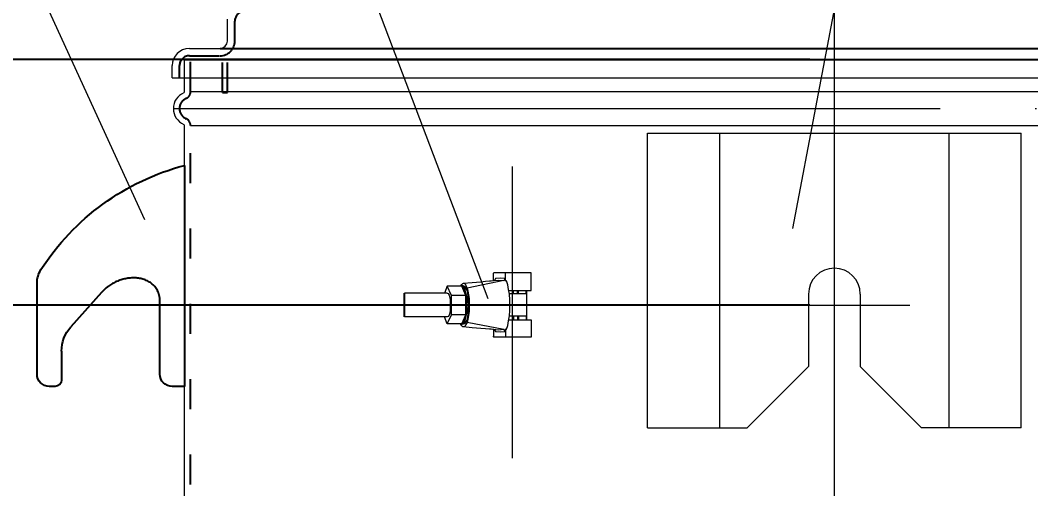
# Model space of a CAD drawing. Header units: millimetres. Extents: x 89051 to 218395, y -330386 to -125649.
# Drawn here: x 99114.6 to 99525.8, y -132892.8 to -132702 of the extents above; entities that cross this region are included whole.
import ezdxf

# ---------------------------------------------------------------- set-up
doc = ezdxf.new("R2010")
doc.units = ezdxf.units.MM
doc.header["$LTSCALE"] = 13
for name, pattern in [('1 实线', [0]), ('ACAD_ISO03W100', [1.18, 0.47, -0.71]), ('ACAD_ISO04W100', [30, 24, -3, 0, -3]), ('CENTER', [50.8, 31.75, -6.35, 6.35, -6.35])]:
    doc.linetypes.add(name, pattern=pattern)
doc.layers.get('0').update_dxf_attribs({"color": 1, "linetype": 'CENTER'})
for name, color, linetype in [('CORE', 5, 'Continuous'), ('PDF_Visible (ANSI)', 7, 'Continuous'), ('PDF_Visible Narrow (ANSI)', 7, 'Continuous'), ('几何体', 7, 'Continuous'), ('粗实线', 4, 'Continuous')]:
    doc.layers.add(name, color=color, linetype=linetype)
doc.layers.add('标注、文本', color=3, linetype='Continuous', lineweight=25)
doc.layers.add('铁心', color=3, linetype='Continuous', lineweight=0)
doc.styles.get("Standard").update_dxf_attribs({"font": 'gbenor.shx', "bigfont": 'gbcbig.shx'})
doc.dimstyles.new('1-15', dxfattribs={"dimscale": 20, "dimtxt": 3.5, "dimasz": 2, "dimexe": 1.5, "dimexo": 0.5, "dimgap": 0.5, "dimtad": 1, "dimtoh": 1, "dimdec": 1, "dimdsep": 46, "dimtxsty": 'Standard', "dimcen": 2.5, "dimclrd": 3, "dimclre": 3, "dimclrt": 3, "dimadec": 0, "dimazin": 2, "dimtfac": 1, "dimtdec": 1, "dimtmove": 0, "dimatfit": 2, "dimfxl": 1, "dimarcsym": 0})

# ---------------------------------------------------------------- blocks, each defined once
blk = doc.blocks.new('*D586')
at = {"layer": 'Defpoints', "color": 0, "transparency": 16777216}
for p in [(99445.89, -132717.98), (99058.37, -132817.98), (99445.89, -132817.98)]:
    blk.add_point(p, dxfattribs=at)
at = {"layer": '标注、文本', "color": 3, "lineweight": -2, "transparency": 16777216}
for p, q in [((99435.89, -132717.98), (99028.37, -132717.98)), ((99058.37, -132757.98), (99058.37, -132777.98)), ((99435.89, -132817.98), (99028.37, -132817.98))]:
    blk.add_line(p, q, dxfattribs=at)
at = {"layer": '标注、文本', "color": 3, "transparency": 16777216}
for points in [[(99051.7, -132757.98), (99065.04, -132757.98), (99058.37, -132717.98)], [(99051.7, -132777.98), (99065.04, -132777.98), (99058.37, -132817.98)]]:
    blk.add_solid(points, dxfattribs=at)
at = {"layer": '标注、文本', "color": 3, "transparency": 16777216, "insert": (99013.37, -132758.79), "char_height": 70, "attachment_point": 5, "rotation": 90}
blk.add_mtext('100', dxfattribs=at)
blk = doc.blocks.new('*D588')
at = {"layer": 'Defpoints', "color": 0, "transparency": 16777216}
for p in [(99445.89, -132817.98), (99059.9, -133367.98), (99445.89, -133367.98)]:
    blk.add_point(p, dxfattribs=at)
at = {"layer": '标注、文本', "color": 3, "lineweight": -2, "transparency": 16777216}
for p, q in [((99435.89, -132817.98), (99029.9, -132817.98)), ((99059.9, -132857.98), (99059.9, -133327.98)), ((99435.89, -133367.98), (99029.9, -133367.98))]:
    blk.add_line(p, q, dxfattribs=at)
at = {"layer": '标注、文本', "color": 3, "transparency": 16777216}
for points in [[(99053.24, -132857.98), (99066.57, -132857.98), (99059.9, -132817.98)], [(99053.24, -133327.98), (99066.57, -133327.98), (99059.9, -133367.98)]]:
    blk.add_solid(points, dxfattribs=at)
at = {"layer": '标注、文本', "color": 3, "transparency": 16777216, "insert": (99014.9, -133092.98), "char_height": 70, "attachment_point": 5, "rotation": 90}
blk.add_mtext('550', dxfattribs=at)
blk = doc.blocks.new('WERWEF')
at = {"layer": '几何体'}
for p, q in [((96038.29, -127762.98), (96038.29, -127852.98)), ((96098.29, -127847.98), (96098.29, -127810.85)), ((96072.03, -127814.69), (96084.51, -127828.72)), ((96048.29, -127847.98), (96048.29, -127818.01)), ((96088.29, -127838.69), (96088.29, -127850.32)), ((96038.29, -127852.98), (96043.29, -127852.98)), ((96090.95, -127852.98), (96093.29, -127852.98))]:
    blk.add_line(p, q, dxfattribs=at)
for centre, radius, start, end in [((96012.67, -127859.65), 100, 32.8347, 75.1544), ((96088.29, -127810.85), 10, 0, 32.8347), ((96073.29, -127838.69), 15, 0, 41.6335), ((96043.29, -127847.98), 5, 270, 0), ((96093.29, -127847.98), 5, 270, 0), ((96090.95, -127850.32), 2.66, 180, 270)]:
    blk.add_arc(centre, radius, start, end, dxfattribs=at)
blk.add_open_spline([(96048.29, -127818.01), (96048.3, -127817.91), (96048.3, -127817.71), (96048.31, -127817.41), (96048.34, -127817.11), (96048.37, -127816.81), (96048.41, -127816.52), (96048.46, -127816.23), (96048.52, -127815.95), (96048.6, -127815.66), (96048.68, -127815.38), (96048.77, -127815.11), (96048.86, -127814.83), (96048.97, -127814.56), (96049.31, -127813.81), (96050.02, -127812.63), (96051.35, -127811.26), (96052.95, -127810.17), (96054.7, -127809.42), (96056.57, -127808.94), (96058.46, -127808.75), (96060.38, -127808.8), (96062.26, -127809.07), (96064.12, -127809.56), (96065.9, -127810.23), (96067.6, -127811.09), (96068.89, -127811.91), (96069.81, -127812.6), (96070.41, -127813.09), (96070.98, -127813.6), (96071.52, -127814.13), (96071.86, -127814.5), (96072.03, -127814.69)], degree=3, knots=[0, 0, 0, 0, 0.0099647, 0.0198382, 0.0296306, 0.039352, 0.049013, 0.0586242, 0.0681964, 0.0777406, 0.0872678, 0.0967892, 0.1063158, 0.1158588, 0.1254292, 0.1874089, 0.2504274, 0.3118188, 0.3757232, 0.4369472, 0.5005615, 0.5621646, 0.6253926, 0.6874144, 0.75015, 0.8124521, 0.8745483, 0.9000528, 0.9253008, 0.950341, 0.9752238, 1, 1, 1, 1], dxfattribs=at)

msp = doc.modelspace()

# ---------------------------------------------------------------- linework, layer by layer
at = {"color": 7, "linetype": '1 实线', "lineweight": 0}
for p, q in [((99198.89, -132710.48), (99198.89, -132701.62)), ((99183.39, -132713.48), (99195.89, -132713.48)), ((99181.39, -132731.11), (99181.39, -132717.98)), ((99176.39, -132725.48), (99176.39, -132720.48)), ((99176.39, -132725.48), (99179.39, -132725.48)), ((99179.39, -132725.48), (99715.39, -132725.48)), ((99707.89, -132731.11), (99183.89, -132731.11)), ((99181.39, -133473.99), (99181.39, -132744.85)), ((99183.89, -132744.85), (99707.89, -132744.85)), ((99369.89, -132747.98), (99521.9, -132747.98)), ((99369.89, -132867.98), (99369.89, -132747.98)), ((99399.22, -132867.98), (99399.22, -132747.98)), ((99492.57, -132867.98), (99492.57, -132747.98)), ((99521.9, -132867.98), (99521.9, -132747.98)), ((99435.39, -132813.48), (99435.39, -132842.98)), ((99456.39, -132813.48), (99456.39, -132842.98)), ((99410.39, -132867.98), (99435.39, -132842.98)), ((99481.39, -132867.98), (99456.39, -132842.98)), ((99369.89, -132867.98), (99410.39, -132867.98)), ((99369.89, -132867.98), (99410.39, -132867.98)), ((99521.9, -132867.98), (99481.39, -132867.98)), ((99521.9, -132867.98), (99481.39, -132867.98))]:
    msp.add_line(p, q, dxfattribs=at)
for centre, radius, start, end in [((99195.89, -132710.48), 3, 270, 0), ((99195.89, -132710.48), 3, 270, 0), ((99183.39, -132720.48), 7, 90, 180), ((99183.89, -132737.98), 7, 113.5782, 246.4218), ((99180.89, -132731.11), 0.5, 293.5782, 0), ((99180.89, -132744.85), 0.5, 0, 66.4218), ((99180.89, -132744.85), 0.5, 0, 66.4218), ((99445.89, -132813.48), 10.5, 0, 180)]:
    msp.add_arc(centre, radius, start, end, dxfattribs=at)
at = {"layer": 'CORE', "color": 0, "linetype": 'ByBlock'}
msp.add_line((99270.95, -132822.82), (99270.95, -132813.14), dxfattribs=at)
at = {"layer": 'PDF_Visible (ANSI)', "lineweight": 13}
for points in [[(99307.2, -132805.32), (99307.2, -132805.01), (99307.36, -132804.85)], [(99311.73, -132807.2), (99312.04, -132808.29), (99312.04, -132804.85), (99307.36, -132804.85)], [(99322.51, -132812.04), (99322.51, -132804.85), (99312.04, -132804.85)], [(99293.76, -132810.32), (99294.23, -132809.54), (99294.7, -132809.23), (99295.17, -132809.07), (99295.64, -132809.39), (99295.95, -132810.01), (99296.42, -132811.1)], [(99294.86, -132809.07), (99298.45, -132808.76), (99302.04, -132808.45), (99303.92, -132808.29), (99305.48, -132808.14), (99306.26, -132808.14), (99306.89, -132807.98), (99307.36, -132807.98), (99307.36, -132807.98)], [(99311.42, -132807.98), (99296.42, -132811.1), (99296.73, -132812.2), (99297.04, -132813.76), (99297.2, -132815.32), (99297.2, -132817.04), (99297.2, -132818.92), (99297.2, -132820.64), (99297.04, -132822.2), (99296.73, -132823.76), (99296.42, -132825.01)], [(99307.04, -132807.98), (99307.2, -132807.98)], [(99307.2, -132807.98), (99307.2, -132805.32)], [(99307.98, -132807.2), (99307.82, -132807.51), (99307.67, -132807.67), (99307.51, -132807.82), (99307.2, -132807.98)], [(99311.42, -132807.98), (99311.57, -132807.82), (99311.73, -132807.67), (99311.73, -132807.2)], [(99312.51, -132808.14), (99312.04, -132808.29)], [(99312.51, -132827.82), (99312.98, -132826.26), (99313.29, -132824.39), (99313.61, -132822.35), (99313.76, -132820.17), (99313.76, -132817.98), (99313.76, -132815.79), (99313.61, -132813.6), (99313.29, -132811.57), (99312.98, -132809.7), (99312.51, -132808.14)], [(99288.29, -132813.14), (99288.76, -132813.29), (99289.07, -132813.92), (99289.39, -132814.85), (99289.54, -132815.95), (99289.54, -132817.35), (99289.54, -132818.6), (99289.54, -132820.01), (99289.39, -132821.26), (99289.07, -132822.04), (99288.76, -132822.67), (99288.29, -132822.82), (99270.95, -132822.82)], [(99288.29, -132813.14), (99270.95, -132813.14)], [(99295.95, -132814.07), (99294.23, -132810.32), (99288.29, -132810.32), (99287.2, -132813.14)], [(99295.95, -132821.89), (99295.95, -132814.07), (99290.01, -132814.07), (99288.29, -132810.32)], [(99293.92, -132825.64), (99294.39, -132825.79), (99294.86, -132825.64), (99295.32, -132825.17), (99295.64, -132824.23), (99295.95, -132822.98), (99296.26, -132821.42), (99296.42, -132819.7), (99296.42, -132817.98), (99296.42, -132816.26), (99296.26, -132814.54), (99295.95, -132812.98), (99295.64, -132811.73), (99295.32, -132810.79), (99294.86, -132810.32), (99294.39, -132810.17), (99293.92, -132810.32)], [(99294.23, -132810.32), (99294.54, -132810.48), (99295.01, -132810.95), (99295.32, -132811.73), (99295.64, -132812.82), (99295.95, -132814.07), (99296.11, -132815.64), (99296.11, -132817.2), (99296.11, -132818.76), (99296.11, -132820.32), (99295.95, -132821.89), (99295.64, -132823.14), (99295.32, -132824.23), (99295.01, -132825.01), (99294.54, -132825.48), (99294.23, -132825.64)], [(99295.01, -132810.17), (99295.48, -132810.32), (99295.79, -132810.95), (99296.26, -132811.89), (99296.57, -132813.14), (99296.73, -132814.54), (99296.89, -132816.26), (99297.04, -132817.98), (99296.89, -132819.7), (99296.73, -132821.42), (99296.57, -132822.82), (99296.26, -132824.07), (99295.79, -132825.01), (99295.48, -132825.64), (99295.01, -132825.79), (99294.39, -132825.79)], [(99295.01, -132810.17), (99294.39, -132810.17)], [(99313.45, -132812.04), (99322.51, -132812.04)], [(99315.32, -132813.45), (99315.32, -132812.04)], [(99316.89, -132813.45), (99316.89, -132812.04)], [(99317.36, -132813.45), (99317.36, -132812.04)], [(99320.48, -132813.45), (99320.48, -132812.04)], [(99320.64, -132812.04), (99320.64, -132823.92)], [(99294.23, -132825.64), (99295.95, -132821.89), (99290.01, -132821.89), (99290.01, -132814.07)], [(99320.48, -132813.45), (99313.45, -132813.45)], [(99294.23, -132825.64), (99288.29, -132825.64), (99287.2, -132822.82)], [(99288.29, -132825.64), (99290.01, -132821.89)], [(99296.42, -132825.01), (99295.95, -132825.95), (99295.64, -132826.57), (99295.17, -132826.89), (99294.7, -132826.89), (99294.23, -132826.42), (99293.76, -132825.64)], [(99311.42, -132827.98), (99296.42, -132825.01)], [(99320.48, -132822.51), (99313.45, -132822.51)], [(99313.45, -132823.92), (99322.51, -132823.92), (99322.51, -132831.1)], [(99315.32, -132822.51), (99315.32, -132823.92)], [(99316.89, -132822.51), (99316.89, -132823.92)], [(99317.36, -132822.51), (99317.36, -132823.92)], [(99320.48, -132822.51), (99320.48, -132823.92)], [(99307.36, -132827.98), (99306.89, -132827.98), (99306.26, -132827.82), (99305.48, -132827.82), (99303.92, -132827.67), (99302.04, -132827.51), (99298.45, -132827.2), (99294.86, -132826.89)], [(99307.2, -132827.98), (99307.04, -132827.98)], [(99307.2, -132827.98), (99307.2, -132830.64)], [(99307.2, -132827.98), (99307.51, -132828.14), (99307.67, -132828.29), (99307.98, -132828.76)], [(99312.04, -132827.67), (99312.04, -132831.1), (99307.36, -132831.1)], [(99311.73, -132828.76), (99311.73, -132828.6), (99311.73, -132828.29), (99311.57, -132828.14), (99311.42, -132827.98)], [(99311.73, -132828.76), (99312.04, -132827.67)], [(99312.04, -132827.67), (99312.51, -132827.82)], [(99307.36, -132831.1), (99307.2, -132830.95), (99307.2, -132830.64)], [(99322.51, -132831.1), (99312.04, -132831.1)]]:
    msp.add_lwpolyline(points, dxfattribs=at)
at = {"layer": 'PDF_Visible Narrow (ANSI)', "lineweight": 13}
for points in [[(99307.2, -132807.98), (99309.23, -132807.82), (99311.42, -132807.98)], [(99311.73, -132807.2), (99309.86, -132807.04), (99307.98, -132807.2)], [(99311.42, -132827.98), (99309.23, -132828.14), (99307.2, -132827.98)], [(99307.98, -132828.76), (99309.86, -132828.92), (99311.73, -132828.76)]]:
    msp.add_lwpolyline(points, dxfattribs=at)
at = {"layer": '标注、文本', "color": 1, "linetype": 'ACAD_ISO04W100', "lineweight": 15}
for p, q in [((99445.89, -132854.89), (99445.89, -132607.51)), ((99176.89, -132737.98), (99712.39, -132737.98)), ((99445.89, -133734.89), (99445.89, -132753.2)), ((99314.89, -132880.37), (99314.89, -132761.59)), ((99314.89, -132831.1), (99314.89, -132800.39)), ((99284.17, -132817.98), (99345.62, -132817.98)), ((99415.17, -132817.98), (99476.62, -132817.98))]:
    msp.add_line(p, q, dxfattribs=at)
at = {"layer": '标注、文本'}
for p, q in [((99195.89, -132713.48), (99690.7, -132713.48)), ((99195.89, -132717.98), (99695.89, -132717.98))]:
    msp.add_line(p, q, dxfattribs=at)
at = {"layer": '粗实线', "color": 2, "linetype": 'ACAD_ISO03W100', "ltscale": 2}
for p, q in [((99201.89, -132710.48), (99201.89, -132702.36)), ((99183.39, -132716.48), (99195.89, -132716.48)), ((99183.89, -132731.11), (99183.89, -132717.98)), ((99196.89, -132731.48), (99196.89, -132716.4)), ((99198.89, -132731.48), (99198.89, -132715.68)), ((99179.39, -132725.48), (99179.39, -132720.48)), ((99196.89, -132731.48), (99198.89, -132731.48)), ((99183.89, -133473.99), (99183.89, -132744.85))]:
    msp.add_line(p, q, dxfattribs=at)
at = {"layer": '粗实线', "ltscale": 2}
msp.add_line((99181.39, -132717.98), (99710.39, -132717.98), dxfattribs=at)
at = {"layer": '粗实线', "color": 2, "linetype": 'ACAD_ISO03W100', "ltscale": 2}
for centre, radius, start, end in [((99205.89, -132702.36), 4, 102.3972, 180), ((99195.89, -132710.48), 6, 270, 0), ((99183.39, -132720.48), 4, 90, 180), ((99183.89, -132737.98), 4.5, 113.5782, 246.4218), ((99180.89, -132731.11), 3, 293.5782, 0), ((99180.89, -132744.85), 3, 0, 66.4218)]:
    msp.add_arc(centre, radius, start, end, dxfattribs=at)
at = {"layer": '铁心'}
for points in [[(99428.92, -132786.75), (99564.43, -132073.47), (99564.43, -132073.47)], [(99165.25, -132783.33), (98842.61, -132078.96), (98842.61, -132078.96)], [(99305, -132815.39), (99025.94, -132080.28), (99025.94, -132080.28)]]:
    msp.add_lwpolyline(points, dxfattribs=at)

# ---------------------------------------------------------------- block references
at = {"layer": '标注、文本', "xscale": -1}
msp.add_blockref('WERWEF', (195219.69, -4998.12), dxfattribs=at)

# ---------------------------------------------------------------- dimensions: what is measured, and where the dimension line sits
at = {"layer": '标注、文本'}
dim = msp.add_linear_dim(base=(99058.37, -132817.98), p1=(99445.89, -132717.98), p2=(99445.89, -132817.98), angle=90, dimstyle='1-15', dxfattribs=at)
dim.commit()
dim.dimension.update_dxf_attribs({"geometry": '*D586', "text_midpoint": (99058.37, -132758.79), "dimtype": 160})
dim = msp.add_linear_dim(base=(99059.9, -133367.98), p1=(99445.89, -132817.98), p2=(99445.89, -133367.98), angle=90, dimstyle='1-15', dxfattribs=at)
dim.commit()
dim.dimension.update_dxf_attribs({"geometry": '*D588', "text_midpoint": (99014.9, -133092.98)})

doc.saveas('drawing.dxf')
